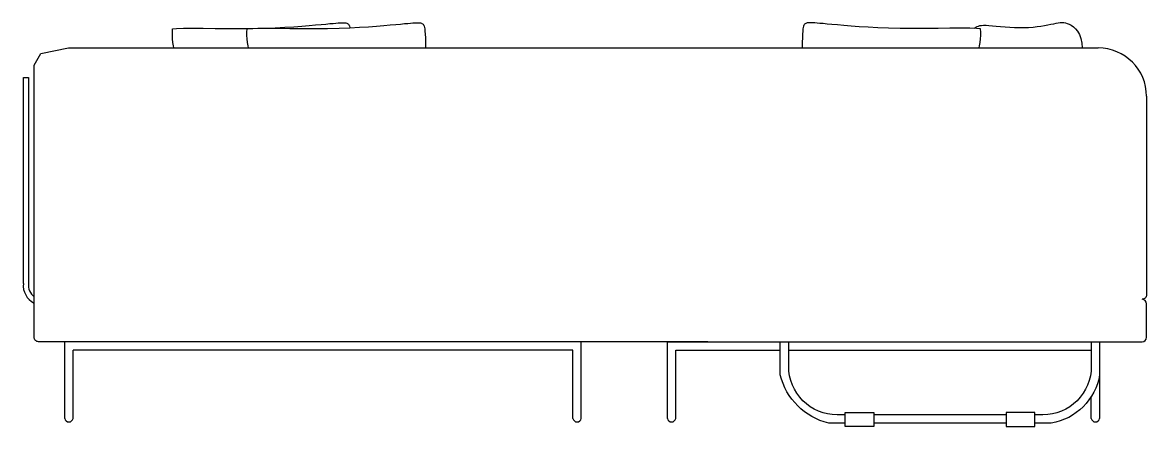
# Model space of a CAD drawing. Header units: centimetres. Extents: x 9873 to 10128, y -452 to -360.
import ezdxf

# ---------------------------------------------------------------- set-up
doc = ezdxf.new("R2010")
doc.units = ezdxf.units.CM

# ---------------------------------------------------------------- blocks, each defined once
blk = doc.blocks.new('A$C20726B82')
at = {"color": 7}
for p, q in [((-248.77, 233.45), (-18.57, 233.45)), ((-96.61, 233.45), (-18.57, 233.45)), ((-7.57, 222.45), (-7.57, 177.27)), ((-7.57, 167.63), (-7.57, 175.27)), ((-253.54, 149.19), (-253.54, 166.63)), ((-136.08, 149.19), (-136.08, 166.57)), ((-116.51, 166.63), (-90.83, 166.63)), ((-116.51, 149.19), (-116.51, 166.63)), ((-90.83, 166.63), (-18.23, 166.63)), ((-18.23, 166.63), (-8.57, 166.63)), ((-251.64, 149.19), (-251.64, 164.73)), ((-137.98, 164.73), (-251.64, 164.73)), ((-137.98, 149.19), (-137.98, 164.73)), ((-114.61, 164.73), (-90.83, 164.73)), ((-114.61, 149.19), (-114.61, 164.73)), ((-88.92, 164.73), (-20.13, 164.73))]:
    blk.add_line(p, q, dxfattribs=at)
for points in [[(-228.73, 233.45), (-228.81, 233.91), (-228.92, 234.73), (-229.01, 235.5), (-229.06, 236.25), (-229.06, 237.02), (-229.01, 237.81)], [(-229.01, 237.81), (-228.1, 237.89), (-226.56, 237.94), (-224.51, 237.94), (-222.07, 237.93), (-219.35, 237.91), (-216.48, 237.89), (-213.58, 237.89), (-210.76, 237.91), (-208.13, 237.96), (-205.69, 238.05), (-203.46, 238.15), (-201.43, 238.28), (-199.59, 238.41), (-197.94, 238.54), (-196.49, 238.68), (-195.23, 238.79), (-194.16, 238.9), (-193.25, 238.98), (-192.5, 239.05), (-191.88, 239.1), (-191.36, 239.14), (-190.94, 239.17), (-190.59, 239.18), (-190.3, 239.19), (-190.04, 239.18), (-189.8, 239.17), (-189.6, 239.14), (-189.42, 239.1), (-189.27, 239.04), (-189.13, 238.96), (-189.02, 238.86), (-188.92, 238.75), (-188.83, 238.6), (-188.76, 238.41), (-188.69, 238.14), (-188.68, 238.05)], [(-211.76, 233.45), (-211.84, 233.91), (-211.95, 234.73), (-212.04, 235.5), (-212.09, 236.25), (-212.09, 237.02), (-212.04, 237.81)], [(-212.04, 237.81), (-211.13, 237.89), (-209.59, 237.94), (-207.54, 237.94), (-205.1, 237.93), (-202.38, 237.91), (-199.51, 237.89), (-196.61, 237.89), (-193.79, 237.91), (-191.16, 237.96), (-188.72, 238.05), (-186.49, 238.15), (-184.45, 238.28), (-182.62, 238.41), (-180.97, 238.54), (-179.52, 238.68), (-178.26, 238.79), (-177.19, 238.9), (-176.28, 238.98), (-175.53, 239.05), (-174.91, 239.1), (-174.39, 239.14), (-173.97, 239.17), (-173.62, 239.18), (-173.33, 239.19), (-173.06, 239.18), (-172.83, 239.17), (-172.63, 239.14), (-172.45, 239.1), (-172.3, 239.04), (-172.16, 238.96), (-172.05, 238.86), (-171.95, 238.75), (-171.86, 238.6), (-171.79, 238.41), (-171.72, 238.14), (-171.67, 237.77), (-171.62, 237.27), (-171.58, 236.62), (-171.54, 235.79), (-171.51, 234.75), (-171.47, 233.49), (-171.47, 233.45)], [(-45.31, 237.81), (-46.22, 237.89), (-47.76, 237.94), (-49.81, 237.94), (-52.26, 237.93), (-54.97, 237.91), (-57.84, 237.89), (-60.74, 237.89), (-63.56, 237.91), (-66.2, 237.96), (-68.63, 238.05), (-70.86, 238.15), (-72.9, 238.28), (-74.74, 238.41), (-76.38, 238.54), (-77.83, 238.68), (-79.09, 238.79), (-80.17, 238.9), (-81.07, 238.98), (-81.82, 239.05), (-82.45, 239.1), (-82.96, 239.14), (-83.38, 239.17), (-83.73, 239.18), (-84.03, 239.19), (-84.29, 239.18), (-84.52, 239.17), (-84.72, 239.14), (-84.9, 239.1), (-85.06, 239.04), (-85.19, 238.96), (-85.31, 238.86), (-85.41, 238.75), (-85.49, 238.6), (-85.57, 238.41), (-85.63, 238.14), (-85.68, 237.77), (-85.73, 237.27), (-85.77, 236.62), (-85.81, 235.79), (-85.84, 234.75), (-85.88, 233.49), (-85.88, 233.45)], [(-46.7, 237.91), (-46.65, 237.95), (-46.38, 238.15), (-46.1, 238.31), (-45.8, 238.44), (-45.47, 238.53), (-45.08, 238.58), (-44.61, 238.6), (-44.06, 238.6), (-43.4, 238.57), (-42.61, 238.51), (-41.73, 238.43), (-40.76, 238.35), (-39.73, 238.27), (-38.66, 238.19), (-37.57, 238.13), (-36.47, 238.1), (-35.4, 238.1), (-34.37, 238.14), (-33.38, 238.21), (-32.45, 238.31), (-31.57, 238.43), (-30.74, 238.56), (-29.99, 238.7), (-29.29, 238.84), (-28.68, 238.96), (-28.13, 239.08), (-27.65, 239.16), (-27.21, 239.23), (-26.8, 239.25), (-26.4, 239.23), (-26.01, 239.17), (-25.6, 239.05), (-25.17, 238.87), (-24.69, 238.62), (-24.19, 238.28), (-23.7, 237.83), (-23.24, 237.25), (-22.84, 236.52), (-22.52, 235.62), (-22.31, 234.52), (-22.24, 233.45)], [(-45.59, 233.45), (-45.52, 233.91), (-45.4, 234.73), (-45.31, 235.5), (-45.27, 236.25), (-45.26, 237.02), (-45.31, 237.81)], [(-260.49, 229.55), (-258.99, 232.21), (-252.67, 233.45), (-239.53, 233.45)], [(-252.67, 233.45), (-239.53, 233.45)], [(-171.47, 233.45), (-136.17, 233.45)], [(-126.17, 233.45), (-112.48, 233.45)], [(-262.92, 179.9), (-262.92, 226.74), (-261.74, 226.74), (-261.74, 179.9)], [(-18.31, 161.65), (-18.23, 161.65), (-18.23, 149.19)], [(-20.13, 149.19), (-20.13, 154.14)], [(-39.46, 149.99), (-69.59, 149.99)], [(-39.46, 148.09), (-69.59, 148.09)]]:
    blk.add_lwpolyline(points, dxfattribs=at)
for points in [[(-107.3, 166.63), (-259.49, 166.63, -0.414214), (-260.49, 167.63), (-260.49, 229.55)], [(-7.57, 177.27), (-7.57, 177.27, -0.414214), (-8.57, 176.27)], [(-76.09, 148.09), (-79.83, 148.09, -0.280995), (-90.83, 159.09), (-90.83, 166.63)], [(-76.09, 149.99), (-77.92, 149.99, -0.414214), (-88.92, 160.99), (-88.92, 166.63)], [(-20.13, 166.63), (-20.13, 160.99, -0.414214), (-31.13, 149.99), (-32.97, 149.99)], [(-18.23, 166.63), (-18.23, 159.09, -0.318112), (-29.23, 148.09), (-32.97, 148.09)]]:
    blk.add_lwpolyline(points, format="xyb", dxfattribs=at)
for points in [[(-76.09, 150.55), (-69.59, 150.55), (-69.59, 147.33), (-76.09, 147.33)], [(-32.97, 150.55), (-39.46, 150.55), (-39.46, 147.33), (-32.97, 147.33)]]:
    blk.add_lwpolyline(points, close=True, dxfattribs=at)
for centre, radius, start, end in [((-18.57, 222.45), 11, 0, 90), ((-258.52, 179.4), 4.43, 173.5523, 243.6682), ((-258.49, 179.42), 3.28, 171.681, 232.6068), ((-8.57, 175.27), 1, 0, 90), ((-8.57, 167.63), 1, 270, 360), ((-252.59, 149.33), 0.962, 188.5141, 351.4859), ((-137.03, 149.33), 0.962, 188.5141, 351.4859), ((-115.56, 149.33), 0.962, 188.5141, 351.4859), ((-19.18, 149.33), 0.962, 188.5141, 351.4859)]:
    blk.add_arc(centre, radius, start, end, dxfattribs=at)

msp = doc.modelspace()

# ---------------------------------------------------------------- block references
at = {"color": 3}
msp.add_blockref('A$C20726B82', (10135.88, -599.09), dxfattribs=at)

doc.saveas('drawing.dxf')
